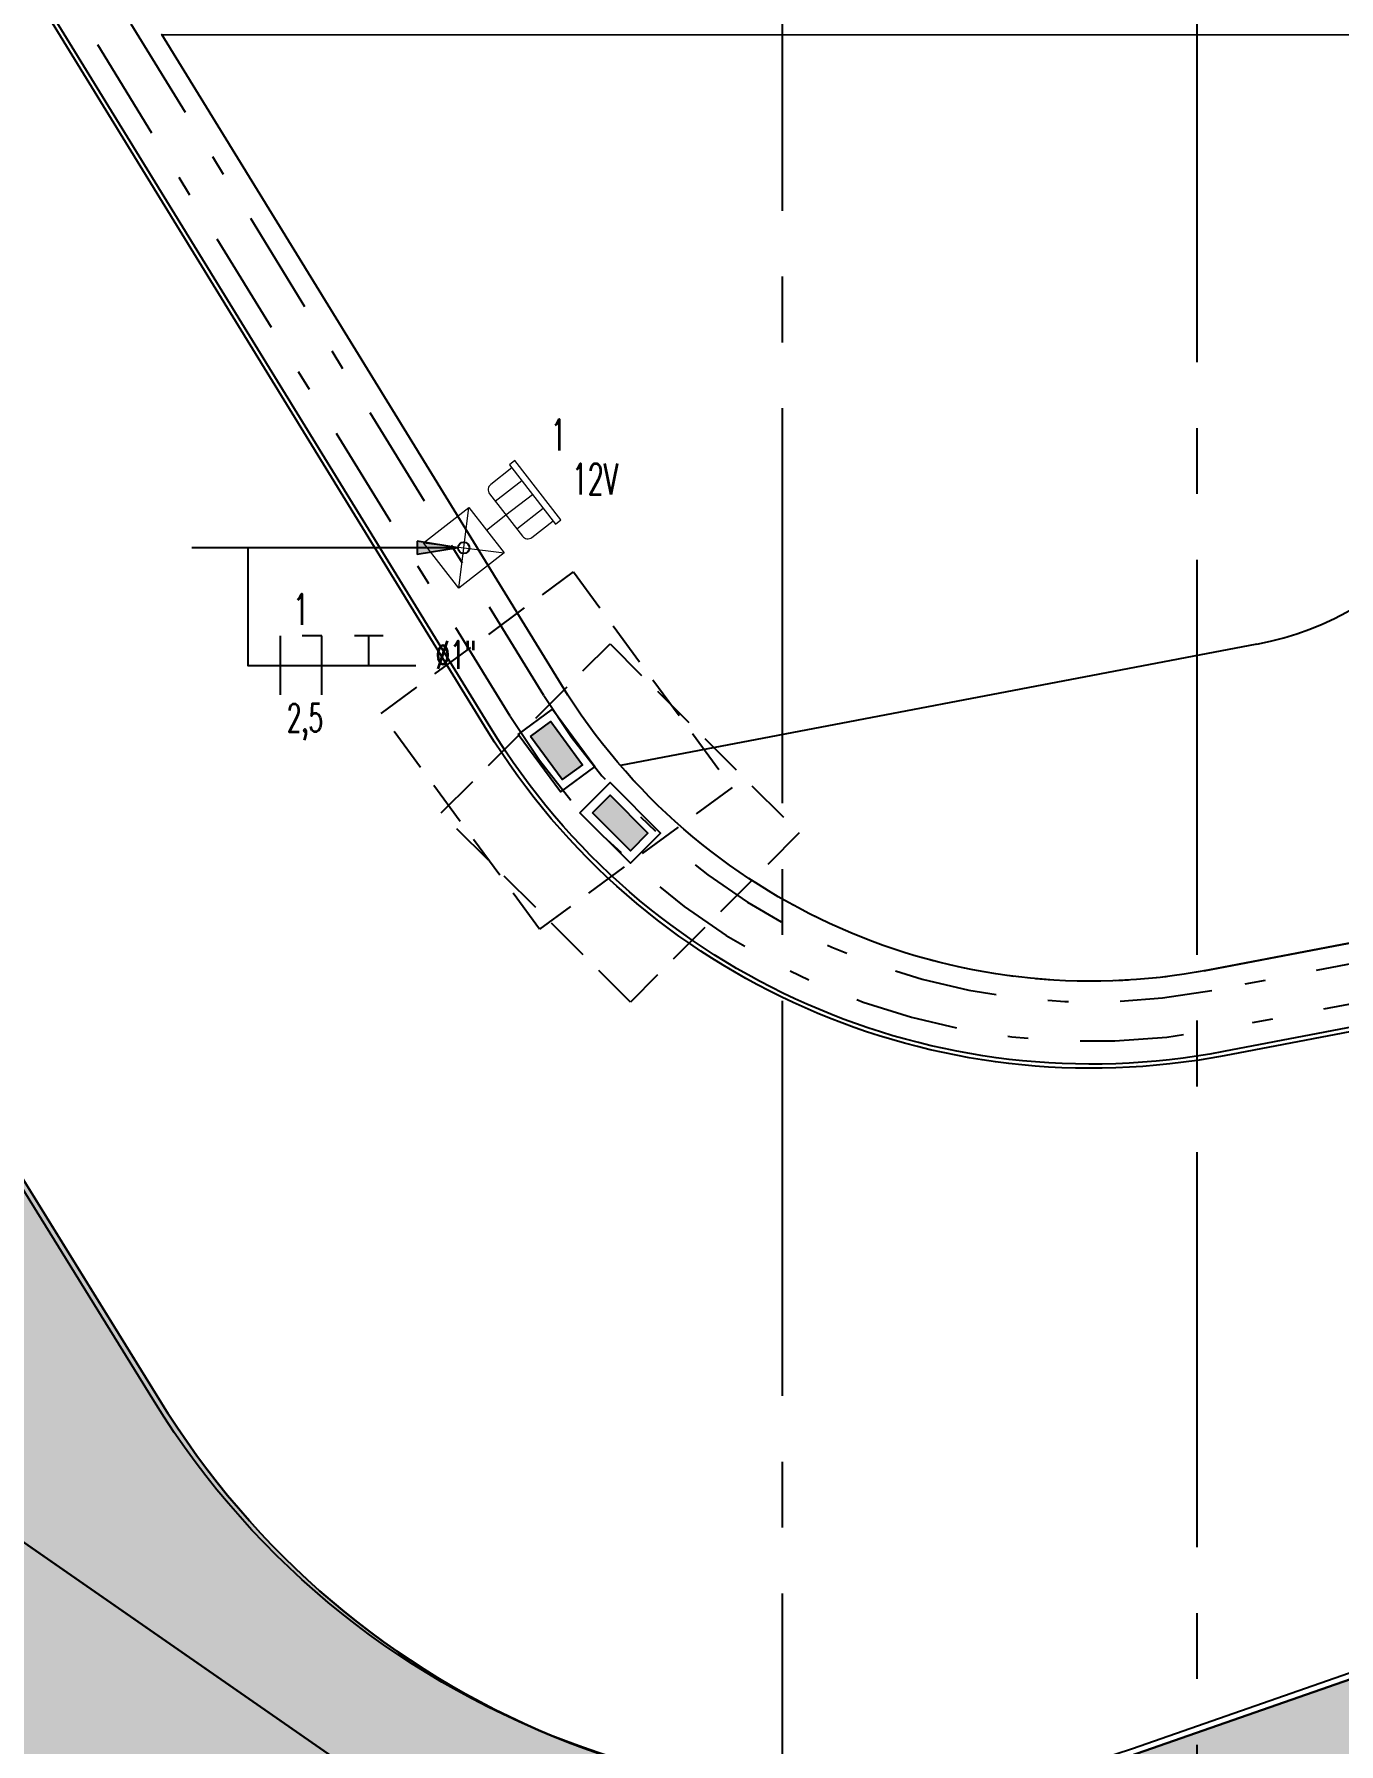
# Model space of a CAD drawing. Extents: x -14.2 to 52.3, y 3.7 to 90.9.
# Drawn here: x 5.27 to 11.56, y 34.18 to 42.43 of the extents above; entities that cross this region are included whole.
import ezdxf
from ezdxf.enums import TextEntityAlignment as Align

# ---------------------------------------------------------------- set-up
doc = ezdxf.new("R2010")
doc.units = 0
for name, pattern in [('limpo_PINI-PSG-PE-0102-LAZ-R00$0$CENTER2', [28.575000000000003, 19.05, -3.175, 3.175, -3.175]), ('limpo_PINI-PSG-PE-0102-LAZ-R00$0$DASHDOT', [1, 0.5, -0.25, 0, -0.25]), ('limpo_PINI-PSG-PE-0102-LAZ-R00$0$HIDDEN', [0.375, 0.25, -0.125]), ('limpo_PINI-PSG-PE-0102-LAZ-R00$0$TELEFONE_TETO', [1.04, 0.6, -0.1, 0.07, -0.1, 0.07, -0.1])]:
    doc.linetypes.add(name, pattern=pattern)
for name, color, linetype in [('FOR_CONTROL', 2, 'Continuous'), ('limpo_PINI-PSG-PE-0102-LAZ-R00$0$E-TOMADAS', 1, 'Continuous'), ('limpo_PINI-PSG-PE-0102-LAZ-R00$0$FIACAO', 253, 'Continuous'), ('limpo_PINI-PSG-PE-0102-LAZ-R00$0$INDICACAO_CIRCUITO_FIA', 253, 'Continuous'), ('limpo_PINI-PSG-PE-0102-LAZ-R00$0$INDICACAO_DIAM_TUBULACAO', 253, 'Continuous'), ('limpo_PINI-PSG-PE-0102-LAZ-R00$0$LINHA_DE_CHAMADA', 41, 'Continuous'), ('limpo_PINI-PSG-PE-0102-LAZ-R00$0$LUMINÁRIAS', 1, 'Continuous'), ('limpo_PINI-PSG-PE-0102-LAZ-R00$0$PA_EQUI', 1, 'Continuous'), ('limpo_PINI-PSG-PE-0102-LAZ-R00$0$PA_ESTR', 181, 'limpo_PINI-PSG-PE-0102-LAZ-R00$0$CENTER2'), ('limpo_PINI-PSG-PE-0102-LAZ-R00$0$PA_EXTE_2', 2, 'Continuous'), ('limpo_PINI-PSG-PE-0102-LAZ-R00$0$PA_EXTE_3', 3, 'Continuous'), ('limpo_PINI-PSG-PE-0102-LAZ-R00$0$PA_INST_HIDR', 162, 'Continuous'), ('limpo_PINI-PSG-PE-0102-LAZ-R00$0$PA_PROJ_I', 2, 'limpo_PINI-PSG-PE-0102-LAZ-R00$0$DASHDOT'), ('limpo_PINI-PSG-PE-0102-LAZ-R00$0$QUADROS', 1, 'Continuous'), ('limpo_PINI-PSG-PE-0102-LAZ-R00$0$XR_ARQT', 7, 'Continuous'), ('limpo_PINI-PSG-PE-0102-LAZ-R00$0$XR_ELET', 31, 'Continuous'), ('XR_ARQT', 7, 'Continuous')]:
    doc.layers.add(name, color=color, linetype=linetype)
doc.layers.add('limpo_PINI-PSG-PE-0102-LAZ-R00$0$I-WALL', color=2, linetype='Continuous', lineweight=5)
doc.layers.add('limpo_PINI-PSG-PE-0102-LAZ-R00$0$PA_VIEW', color=1, linetype='Continuous', plot=False)
doc.layers.add('PA_VEGE_AUX2', color=6, linetype='Continuous', plot=False)
doc.layers.add('PA_VEGE_FOR_PESEBZ', color=7, linetype='Continuous', lineweight=0, true_color=0x9366e5)
doc.layers.add('PA_VEGE_FOR_PHBI', color=7, linetype='Continuous', lineweight=0, true_color=0x87c4aa)
doc.styles.add('limpo_PINI-PSG-PE-0102-LAZ-R00$0$RomanS', font='romans__.ttf', dxfattribs={"width": 1.25, "height": 0.03750000000000002})

# ---------------------------------------------------------------- blocks, each defined once
blk = doc.blocks.new('limpo_PINI-PSG-PE-0102-LAZ-R00$0$A$C745163c0')
at = {"layer": 'limpo_PINI-PSG-PE-0102-LAZ-R00$0$I-WALL'}
for radius, start, end in [(3000.000000000002, 221.5980299053373, 223.3163067991891), (3000.000000000002, 225.193296357787, 226.9105882499675), (3000.000000000002, 228.7890457385566, 230.5046238868806), (3000.000000000002, 232.3853857514631, 234.098448529793), (3000.000000000002, 235.9824585371085, 237.6920907900817), (3000.000000000002, 239.5804556462583, 241.2855743985313), (3000.000000000002, 243.1796415686437, 244.8789192058839), (3000, 246.7803921210474, 248.4721419479639), (3000, 250.383259934367, 252.0652568358161), (3000, 253.9890923301018, 255.6582760169259), (2999.999999999999, 257.5992580042384, 259.2512099385778), (2999.999999999999, 261.2161210056242, 262.844067637561), (2999.999999999999, 264.8441466820528, 266.4368569722234), (2999.999999999998, 268.4929035368236, 270.0295848101447), (2999.999999999998, 272.1872695396846, 273.6222571810094), (2999.999999999998, 276.0184636813546, 277.2148794029725)]:
    blk.add_arc((-3715.235602268298, 19252.59155426007), radius, start, end, dxfattribs=at)
blk = doc.blocks.new('*U457', base_point=(73.11529748329602, -32.53568324536035))
at = {"layer": 'limpo_PINI-PSG-PE-0102-LAZ-R00$0$E-TOMADAS', "lineweight": 0}
for p, q in [((72.55693879236173, -32.67428325019727), (72.55693879236173, -32.39708324611137)), ((72.55693879236173, -32.67428325019727), (72.83413879260593, -32.39708324611137)), ((72.55693879236173, -32.39708324611137), (72.83413879260593, -32.67428325019727)), ((72.55693879236173, -32.39708324611137), (72.83413879260593, -32.39708324611137)), ((72.83413879260593, -32.39708324611137), (72.83413879260593, -32.67428325019727)), ((73.1154326070839, -32.37398324623654), (72.98607260712129, -32.37398324623654)), ((73.1154326070839, -32.35457924516822), (73.1154326070839, -32.71678724974344)), ((73.14777260711821, -32.35457924516822), (73.1154326070839, -32.35457924516822)), ((73.14777260711821, -32.71678724974344), (73.14777260711821, -32.35457924516822)), ((72.95373260708698, -32.40632324941406), (72.95373260708698, -32.66504324689458)), ((72.95373260708698, -32.45112039238165), (73.11529748329599, -32.45112039238165)), ((72.83413879260593, -32.53568324536035), (72.95373260708698, -32.53568324536035)), ((72.95373260708698, -32.53568324536035), (73.11529748329599, -32.53568324536035)), ((72.95373260708698, -32.62024610253001), (73.11529748329599, -32.62024610253001)), ((72.83413879260593, -32.67428325019727), (72.55693879236173, -32.67428325019727)), ((72.98607260712129, -32.6973832500721), (73.1154326070839, -32.6973832500721)), ((73.1154326070839, -32.71678724974344), (73.14777260711821, -32.71678724974344))]:
    blk.add_line(p, q, dxfattribs=at)
for centre, start, end in [((72.98607260712129, -32.40632324941406), 90, 180), ((72.98607260712129, -32.66504324689458), 180, 270)]:
    blk.add_arc(centre, 0.03234000000000055, start, end, dxfattribs=at)
blk = doc.blocks.new('*U462')
blk.add_hatch(color=256).paths.add_polyline_path([(-0.007380185201791171, 0.01667302848008662), (-0.04050988447858678, 0.1455750557788591), (-0.08052515283079786, 0.1278626112945684)])
for p, q in [((-0.007380185201791447, 0.0166730284800864), (-0.3538307425311459, 0.7993607051921494)), ((-0.04050988447858678, 0.1455750557788591), (-0.08052515283079785, 0.1278626112945684)), ((-0.007380185201791172, 0.01667302848008658), (-0.08052515283079785, 0.1278626112945684)), ((-0.007380185201791172, 0.01667302848008658), (-0.04050988447858678, 0.1455750557788591))]:
    blk.add_line(p, q)
blk.add_circle((0, 0), 0.01823340374999999)
blk = doc.blocks.new('*U455', base_point=(92.18886964447213, -13.16296361356896))
at = {"color": 41}
for p, q in [((92.08886964447458, -13.30546361356144), (92.08886964447458, -13.02046361357648)), ((92.28886964446974, -13.02046361357648), (92.19386964447472, -13.02046361357648)), ((92.28886964446974, -13.30546361356144), (92.28886964446974, -13.02046361357648))]:
    blk.add_line(p, q, dxfattribs=at)
blk = doc.blocks.new('*U456', base_point=(92.51498170799012, -13.16296361356896))
at = {"color": 41, "linetype": 'Continuous'}
for p, q in [((92.58359377151055, -13.02046361357648), (92.44636964446977, -13.02046361357648)), ((92.51498170799016, -13.16296361356896), (92.51498170799016, -13.02046361357648))]:
    blk.add_line(p, q, dxfattribs=at)
blk = doc.blocks.new('limpo_PINI-PSG-PE-0102-LAZ-R00$0$A$C1A297CD0')
at = {"layer": 'limpo_PINI-PSG-PE-0102-LAZ-R00$0$LINHA_DE_CHAMADA'}
blk.add_lwpolyline([(-5.783841685715814, 18.34233746014294), (-5.783841685715814, 17.77581431904474), (-4.974117558679851, 17.77581431904474)], dxfattribs=at)
at = {"layer": 'limpo_PINI-PSG-PE-0102-LAZ-R00$0$FIACAO'}
for name, p in [('*U455', (-5.526341685718251, 17.77581431904474)), ('*U456', (-5.200229622200268, 17.77581431904474))]:
    blk.add_blockref(name, p, dxfattribs=at)
at = {"layer": 'limpo_PINI-PSG-PE-0102-LAZ-R00$0$LUMINÁRIAS', "rotation": 37.86180626329426}
blk.add_blockref('*U457', (-4.410894971828242, 18.59996815979456), dxfattribs=at)
at = {"layer": 'limpo_PINI-PSG-PE-0102-LAZ-R00$0$QUADROS', "linetype": 'limpo_PINI-PSG-PE-0102-LAZ-R00$0$TELEFONE_TETO', "xscale": 1.5, "yscale": 1.5, "zscale": 1.5, "rotation": 66.12379924662106}
blk.add_blockref('*U462', (-4.742291684409039, 18.34233746014291), dxfattribs=at)
at = {"layer": 'limpo_PINI-PSG-PE-0102-LAZ-R00$0$INDICACAO_CIRCUITO_FIA', "style": 'limpo_PINI-PSG-PE-0102-LAZ-R00$0$RomanS', "width": 0.6}
for s, p in [('1', (-4.285873783982304, 18.81228828802822)), ('12V', (-4.109587177986448, 18.59888318761727)), ('1', (-5.526341685718251, 17.97081431903721))]:
    blk.add_text(s, height=0.15, dxfattribs=at).set_placement(p, align=Align.CENTER)
at = {"layer": 'limpo_PINI-PSG-PE-0102-LAZ-R00$0$INDICACAO_DIAM_TUBULACAO', "style": 'limpo_PINI-PSG-PE-0102-LAZ-R00$0$RomanS', "width": 0.6}
for s, p in [('%%C1"', (-4.877275809133224, 17.75918367231719)), ('2,5', (-5.594975093381507, 17.45528557223344))]:
    blk.add_text(s, height=0.135, dxfattribs=at).set_placement(p)
blk = doc.blocks.new('limpo_PINI-PSG-PE-0102-LAZ-R00$0$A$C542bfc4c')
blk.add_blockref('limpo_PINI-PSG-PE-0102-LAZ-R00$0$A$C1A297CD0', (0, 0))
blk = doc.blocks.new('limpo_PINI-PSG-PE-0102-LAZ-R00$0$PLACA PROF PISO')
h = blk.add_hatch(color=10)
h.dxf.hatch_style = 1
h.paths.add_polyline_path([(157.3559955708835, -53.55729081755971), (157.3559955708835, -53.70729081755972), (157.4259955708835, -53.70729081755972), (157.4259955708835, -53.55729081755971)])
at = {"color": 10}
for points in [[(157.3309955708835, -53.53229081755971), (157.4509955708835, -53.53229081755971), (157.4509955708835, -53.73229081755971), (157.3309955708835, -53.73229081755971)], [(157.3559955708835, -53.55729081755971), (157.4259955708835, -53.55729081755971), (157.4259955708835, -53.70729081755972), (157.3559955708835, -53.70729081755972)]]:
    blk.add_lwpolyline(points, close=True, dxfattribs=at)
at = {"layer": 'limpo_PINI-PSG-PE-0102-LAZ-R00$0$PA_VIEW', "color": 252, "linetype": 'limpo_PINI-PSG-PE-0102-LAZ-R00$0$HIDDEN', "ltscale": 0.5}
blk.add_lwpolyline([(157.7259955708835, -54.00729081755971), (157.0559955708835, -54.00729081755971), (157.0559955708835, -53.25729081755971), (157.7259955708835, -53.25729081755971)], close=True, dxfattribs=at)
blk = doc.blocks.new('limpo_PINI-PSG-PE-0102-LAZ-R00')
at = {"layer": 'limpo_PINI-PSG-PE-0102-LAZ-R00$0$XR_ARQT', "xscale": 0.001000000000038553, "yscale": 0.001000000000038553, "zscale": 0.001000000000038553}
blk.add_blockref('limpo_PINI-PSG-PE-0102-LAZ-R00$0$A$C745163c0', (14.12395706891857, 21.59203309899526), dxfattribs=at)
at = {"layer": 'limpo_PINI-PSG-PE-0102-LAZ-R00$0$PA_ESTR', "ltscale": 0.1}
for points in [[(8.918984340831273, 27.27246965605089), (8.918984340831273, 42.56712052103657)], [(10.91898434083127, 26.54212052103658), (10.91898434083127, 42.56712052103657)]]:
    blk.add_lwpolyline(points, dxfattribs=at)
at = {"layer": 'limpo_PINI-PSG-PE-0102-LAZ-R00$0$PA_EXTE_2'}
blk.add_line((11.20696732052214, 39.46994748415695), (8.138018824038904, 38.88410032741958), dxfattribs=at)
blk.add_arc((10.92570360613132, 40.94334177047921), 1.5, 280.8074561849332, 0, dxfattribs=at)
at = {"layer": 'limpo_PINI-PSG-PE-0102-LAZ-R00$0$PA_EXTE_3'}
blk.add_line((10.9539314112182, 37.89455803051724), (17.14865100252058, 39.07709949822472), dxfattribs=at)
for points in [[(46.55742310449922, 42.40663375444983), (44.00511449523081, 24.76615001020144), (40.03395706991754, 24.76586188815463), (40.03320433660195, 26.64020418822266), (38.65198260117864, 29.78161104188493), (40.29972416328104, 30.50609423236471), (37.96440165836133, 35.81747757822434, 0.2683957707126642), (35.54058546874453, 37.59261284312056), (20.31764975009972, 39.2383597344736, 0.07421509004801954), (17.36772432612191, 39.11891951700164), (10.97127630192151, 37.89786908474773, -0.3116378365147482), (7.85278415281663, 39.27397489233033), (5.925703561764665, 42.40990412865475), (46.55742310449922, 42.40663375444982)], [(24.08384995137761, 33.12036651275297), (24.33224414600664, 34.79567395778491, 0.4124447413452643), (23.49569720141517, 35.93062041846738), (19.35109073233352, 36.57075153554566, 0.1227472206238634), (16.94260006587582, 36.35088893907439), (10.60712974325337, 34.14319930346759, -0.3514953799983295), (5.889349798808307, 35.81580100546222), (2.999628598484218, 40.48621237020063, 0.2597989346441456), (2.149242396507874, 40.96005335669972), (0.9492423965078696, 40.96005335669973, 0.3606086378216954)]]:
    blk.add_lwpolyline(points, format="xyb", dxfattribs=at)
at = {"layer": 'limpo_PINI-PSG-PE-0102-LAZ-R00$0$PA_INST_HIDR'}
for points in [[(38.11676579722292, 30.00509028647692), (39.74619891673846, 30.72152357447012), (37.57992436403732, 35.64842962600575, 0.2683957707126642), (35.49544244096688, 37.17504595381649), (20.27250672232207, 38.82079284516955, 0.07421509004801959), (17.44647816615133, 38.7063691168314), (11.05003014195093, 37.4853186845775, -0.3116378365147484), (7.494949091971369, 39.05407930522166), (5.316178724344169, 42.59958213826598)], [(38.12481569970952, 29.98678184389007), (39.77255726181192, 30.71126503436986), (37.59823280662418, 35.65647952849235, 0.2683957707126643), (35.4975921089563, 37.19493009140241), (20.27465639031149, 38.84067698275545, 0.07421509004801953), (17.44272798329279, 38.72601437398237), (11.04627995909239, 37.50496394172846, -0.311637836514748), (7.511988856773524, 39.06455052365541), (5.333218489146325, 42.61005335669972)]]:
    blk.add_lwpolyline(points, format="xyb", dxfattribs=at)
at = {"layer": 'limpo_PINI-PSG-PE-0102-LAZ-R00$0$PA_PROJ_I'}
for points in [[(46.89231760127529, 42.696606800332), (44.10752133426291, 24.44712680194776), (39.74320438677321, 24.44712680194776), (39.74320433799605, 26.57926535372722), (38.26978659761353, 29.93035987333865), (39.91752815971593, 30.65484306381844), (37.6989292408519, 35.70075399216866, 0.2683957707126646), (35.50941528289806, 37.3042928481249), (20.28647956425325, 38.95003973947794, 0.07421509004801949), (17.4221019775708, 38.83406328831266), (11.0256539533704, 37.61301285605876, -0.3116378365147481), (7.605707563185379, 39.12214222504101), (5.407087808991374, 42.69994587204555)], [(46.67290396545649, 42.50662445992644), (43.99814396808485, 24.63712680194776), (39.93320438242655, 24.63712680194776), (39.93320433708267, 26.61919079701734), (38.52019087581137, 29.83290374238621), (40.16793243791376, 30.557386932866), (37.87285944542704, 35.77722806579135, 0.2683957707126646), (35.52983712879747, 37.49319215519102), (20.30690141015267, 39.13893904654407, 0.07421509004801953), (17.38647524041463, 39.02069323124682), (10.99002721621423, 37.79964279899291, -0.3116378365147481), (7.767585328805855, 39.2216188001616), (5.746870543566979, 42.50991852292744)]]:
    blk.add_lwpolyline(points, format="xyb", close=True, dxfattribs=at)
at = {"layer": 'limpo_PINI-PSG-PE-0102-LAZ-R00$0$PA_EQUI', "xscale": 1.720437380985232, "yscale": 1.720437380985232, "zscale": 1.720437380985232}
for p, rotation in [((-264.9595310727626, -47.19878025954476), 36.34479501378517), ((-248.5141547738705, -87.75251018849065), 45.02997858613406)]:
    blk.add_blockref('limpo_PINI-PSG-PE-0102-LAZ-R00$0$PLACA PROF PISO', p, dxfattribs=dict(at, rotation=rotation))
at = {"layer": 'limpo_PINI-PSG-PE-0102-LAZ-R00$0$XR_ELET'}
blk.add_blockref('limpo_PINI-PSG-PE-0102-LAZ-R00$0$A$C542bfc4c', (12.12395706884146, 21.59203309899526), dxfattribs=at)

msp = doc.modelspace()

# ---------------------------------------------------------------- hatches: boundary and pattern name
at = {"layer": 'PA_VEGE_FOR_PESEBZ'}
h = msp.add_hatch(color=256, dxfattribs=at)
h.dxf.hatch_style = 1
edge = h.paths.add_edge_path()
edge.add_line((23.49521717393168, 35.93069448494609), (19.47564296117078, 36.54990083406432))
edge.add_arc((18.58789398655041, 31.62934174407667), 4.999999999999967, 79.77292530096344, 109.211521277562)
edge.add_line((16.94261129014373, 36.3508928503239), (10.33968842323598, 34.05002296791233))
edge.add_arc((9.30812980578672, 37.94143323611785), 4.025815079798025, 212.5454962399427, 284.8468343071941, ccw=False)
edge.add_line((5.9145104800102, 35.77566895336562), (3.407633339937771, 39.82685841447164))
edge.add_line((3.407633339937771, 39.82685841447164), (3.407633339937775, 37.45823292119266))
edge.add_arc((5.407633339937772, 37.45823292119266), 1.999999999999997, 180, 235.224244306366)
edge.add_line((4.266901233766308, 35.81545166309723), (7.123826547320565, 33.83162915839954))
edge.add_arc((9.405290759663497, 37.11719167459042), 4.000000000000012, 235.224244306366, 283.8589633189004)
edge.add_line((10.36342167692483, 33.2336385147395), (14.41355737463861, 34.23286784709459))
edge.add_arc((16.3855498263483, 32.38779878401621), 2.700561807685371, 109.5029342333188, 136.9044744323404, ccw=False)
edge.add_line((15.48395340383545, 34.93341422395228), (17.13249343796258, 35.53904127796145))
edge.add_arc((18.16700741175583, 32.72305462351395), 2.999999999999988, 90.5020695563598, 110.1719064680841, ccw=False)
edge.add_line((18.14071944768629, 35.7229394451271), (19.26919909645017, 35.73282830227461))
edge.add_arc((19.27182789285713, 35.43283982011329), 0.300000000000001, 9.471770875928996, 90.5020695563602, ccw=False)
edge.add_line((19.56773793265391, 35.4822083156086), (19.57363414030974, 35.44686701090436))
edge.add_arc((21.02452767271215, 35.36403238222927), 1.45325621212327, 176.7324080334513, 181.9087427867653)
edge.add_arc((19.52020897172609, 30.192071428067), 5.12381889765793, 80.74260385298737, 89.41998026067381, ccw=False)
edge.add_line((20.34447757832189, 35.24915570264431), (24.30915940620432, 34.63879782479898))
edge.add_line((24.30915940620432, 34.63879782479898), (24.33407577828273, 34.80802749605223))
edge.add_arc((23.34293875250343, 34.94218004738484), 1.000174740182783, 352.2917362265, 441.2425547360905)
at = {"layer": 'PA_VEGE_FOR_PHBI'}
h = msp.add_hatch(color=256, dxfattribs=at)
h.dxf.hatch_style = 1
edge = h.paths.add_edge_path()
edge.add_arc((3.947961182278514, 35.4188038594631), 0.6059277324057827, -96.43936235627228, 22.144745081709175, ccw=False)
edge.add_line((3.880005401178562, 34.8166988613826), (3.84315661229668, 34.81726090689219))
edge.add_line((3.84315661229668, 34.81726090689219), (7.615254857224224, 32.35749196518982))
edge.add_arc((8.288907834039284, 33.64150585406659), 1.450000000000083, 242.3164218084067, 285.7499101382818)
edge.add_line((8.68249429757066, 32.24594514391275), (14.52261121846894, 33.9217887005466))
edge.add_arc((14.64880713492771, 34.14068359805659), 0.2526665499957975, 158.6019263302139, 240.0359601309164, ccw=False)
edge.add_line((14.41355737463862, 34.23286784709459), (10.36342167692482, 33.2336385147395))
edge.add_arc((9.40529075966349, 37.11719167459042), 4.000000000000012, 235.22424430636602, 283.85896331890035, ccw=False)
edge.add_line((7.123826547320558, 33.83162915839954), (4.509192374597359, 35.64720693664636))

# ---------------------------------------------------------------- linework, layer by layer
at = {"layer": 'FOR_CONTROL'}
for points in [[(24.33407577828272, 34.80802749605218), (24.30915940620432, 34.63879782479898), (20.29505975578688, 35.25676351547764), (19.93176877078344, 35.29935471520274), (19.56635585421899, 35.3156956379989, 0.1259698001496976), (19.57015795229158, 35.46444955971737, 0.3861377467231195), (19.26919909645017, 35.73282830227461), (18.14071944768631, 35.7229394451271, 0.08603721041970393), (17.13249343796259, 35.53904127796145), (15.48395340383578, 34.9334142239524, 0.1201347632915419), (14.41355737463862, 34.23286784709459), (10.36342167692484, 33.2336385147395, -0.2154528843098187), (7.123826547320562, 33.83162915839954), (4.266901233766308, 35.81545166309723, -0.2457357292750698), (3.407633339937775, 37.45823292119266), (3.407633339937771, 39.82685841447163), (5.914510480010073, 35.77566895336582, 0.3263739645785138), (10.33968842323595, 34.05002296791232), (16.94261129015327, 36.35089285032722, -0.1291612516801399), (19.47564296117086, 36.54990083406431), (23.49521720259344, 35.93069448053081, -0.4088603031456708)], [(23.49521717393168, 35.93069448494609), (19.47564296117078, 36.54990083406432, 0.1291612516806492), (16.94261129014373, 36.3508928503239), (10.33968842323598, 34.05002296791233, -0.3263739645784994), (5.9145104800102, 35.77566895336562), (3.407633339937771, 39.82685841447164), (3.407633339937775, 37.45823292119266, 0.2457357292750698), (4.266901233766308, 35.81545166309723), (7.123826547320565, 33.83162915839954, 0.2154528843098177), (10.36342167692483, 33.2336385147395), (14.41355737463861, 34.23286784709459, -0.1201347632915091), (15.48395340383545, 34.93341422395228), (17.13249343796258, 35.53904127796145, -0.08603721041970303), (18.14071944768629, 35.7229394451271), (19.26919909645017, 35.73282830227461, -0.3690696803977433), (19.56773793265391, 35.4822083156086), (19.57363414030974, 35.44686701090436, 0.02258986253143916), (19.57207780685543, 35.31562778278184, -0.03788029996792797), (20.34447757832189, 35.24915570264431), (24.30915940620432, 34.63879782479898), (24.33407577828273, 34.80802749605223, 0.4088603116060915)], [(4.509192374597361, 35.64720693664636, -0.5691421131500253), (3.88000540117857, 34.8166988613826), (3.843156612296683, 34.81726090689218), (7.615254857224212, 32.35749196518983, 0.1918162658852847), (8.682494297570667, 32.24594514391274), (14.56038906801129, 33.903672965336, -0.4181950808978291), (14.41355737463862, 34.23286784709459), (10.36342167692482, 33.2336385147395, -0.2154528843098173), (7.123826547320565, 33.83162915839954)], [(4.509192374597359, 35.64720693664636, -0.5691421131500288), (3.880005401178562, 34.8166988613826), (3.84315661229668, 34.81726090689219), (7.615254857224224, 32.35749196518982, 0.1918162658852806), (8.68249429757066, 32.24594514391275), (14.52261121846894, 33.9217887005466, -0.3710725669249278), (14.41355737463862, 34.23286784709459), (10.36342167692482, 33.2336385147395, -0.2154528843098177), (7.123826547320558, 33.83162915839954)]]:
    msp.add_lwpolyline(points, format="xyb", close=True, dxfattribs=at)
at = {"layer": 'PA_VEGE_AUX2'}
msp.add_lwpolyline([(16.6678575344136, 34.21991959433758), (24.0838499513776, 33.12036651275294), (24.33407577828271, 34.80802749605209, 0.4087186178507116), (23.49569720141517, 35.93062041846738), (19.47564296117085, 36.54990083406431, 0.1291618559060195), (16.94260006587584, 36.3508889390744), (10.339688423236, 34.05002296791233, -0.3263739645785421), (5.914510480009881, 35.77566895336614), (3.031667167699965, 40.43443114723753, 0.2736777414567904), (2.149242396507873, 40.96005335669972), (0.9492423965078558, 40.96005335669973), (0.9492423965078558, 38.30248450005138, 0.2358772130514639), (2.141823348520518, 35.92669296565397), (7.615254857224215, 32.35749196518983, 0.191816265885282), (8.682494297570656, 32.24594514391273), (15.39264203401061, 34.13839116803967, -0.1059142104294185)], format="xyb", close=True, dxfattribs=at)
msp.add_lwpolyline([(3.407633339937775, 39.82685841447162), (3.407633339937775, 37.45823292119267, 0.2457357292750695), (4.266901233766305, 35.81545166309724), (7.123826547320562, 33.83162915839954, 0.2154528843098183), (10.36342167692483, 33.23363851473949), (14.41355737463861, 34.23286784709459)], format="xyb", dxfattribs=at)
msp.add_lwpolyline([(3.407633339937775, 39.82685841447162), (3.407633339937775, 37.45823292119267, 0.2457357292750695), (4.266901233766305, 35.81545166309724), (7.123826547320562, 33.83162915839954, 0.2154528843098183), (10.36342167692483, 33.23363851473949), (14.41355737463861, 34.23286784709459)], format="xyb", dxfattribs=at)

# ---------------------------------------------------------------- next in the draw order: block references
at = {"layer": 'XR_ARQT'}
msp.add_blockref('limpo_PINI-PSG-PE-0102-LAZ-R00', (-0.04176675143469311, 0.01701602956512716), dxfattribs=at)

doc.saveas('drawing.dxf')
